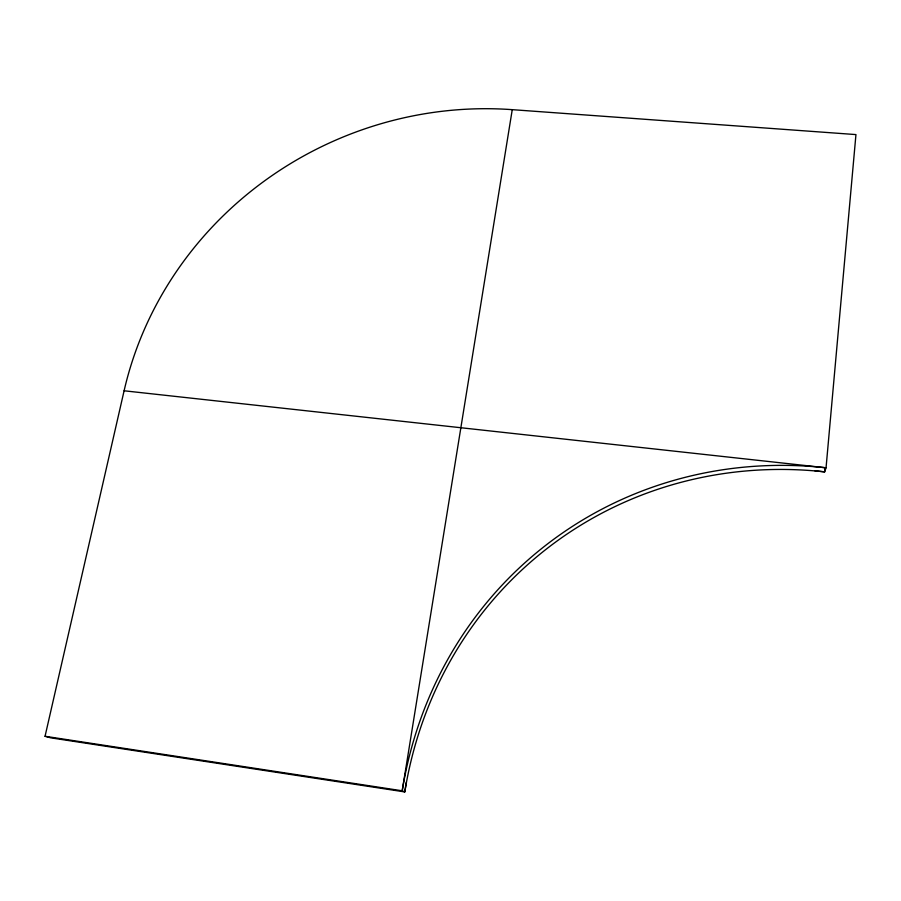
<?xml version="1.0" encoding="UTF-8"?>
<svg xmlns="http://www.w3.org/2000/svg" width="901" height="901" viewBox="0 0 901 901"><rect width="100%" height="100%" fill="white"/><g stroke="black" fill="none" stroke-linecap="round" stroke-linejoin="round"><path stroke-width="1.35" d="M825.012 467.664L824.64 471.865A423.538 396.767 53.3 0 0 404.786 791.923L50.76 737.84L45.05 736.275L124.101 390.786A358.902 339.981 -23.8 0 1 512.252 109.663L855.95 134.587L826.048 467.799L824.64 471.865L814.853 470.795M406.351 782.192L404.786 791.923L402.206 790.796L45.05 736.275M512.252 109.663L402.206 790.796A427.862 400.742 53.2 0 1 826.048 467.799L124.101 390.786"/></g></svg>
